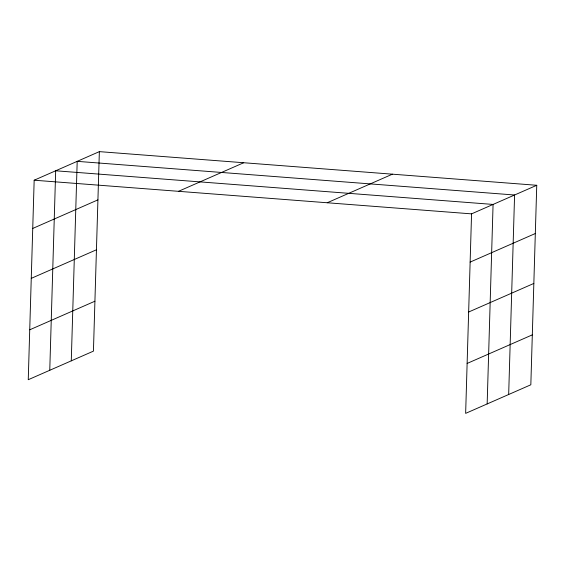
<?xml version="1.0" encoding="UTF-8"?>
<svg xmlns="http://www.w3.org/2000/svg" width="565" height="565" viewBox="0 0 565 565"><rect width="100%" height="100%" fill="white"/><g stroke="black" fill="none" stroke-linecap="round" stroke-linejoin="round"><path stroke-width="0.85" d="M99.355 151.632L34.168 180.214L28.25 379.715L93.437 351.133L99.355 151.632L536.75 185.285L530.832 384.786L465.645 413.368L471.563 213.867L536.75 185.285M49.762 370.28L55.681 170.785L493.076 204.431L487.157 403.933M71.275 360.851L77.193 161.35L514.588 195.003L508.67 394.504M32.742 228.444L97.922 199.869M178.512 191.316L243.699 162.741M31.259 278.361L96.438 249.787M29.733 329.798L94.913 301.216M327.227 202.757L392.407 174.182M470.137 262.096L535.316 233.522M468.653 312.014L533.84 283.439M467.128 363.443L532.308 334.868M34.168 180.214L471.563 213.867"/></g></svg>
